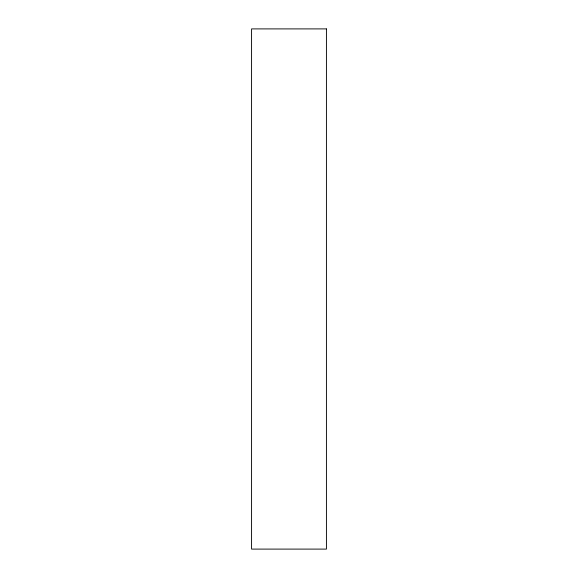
<?xml version="1.0" encoding="UTF-8"?>
<svg xmlns="http://www.w3.org/2000/svg" width="578" height="578" viewBox="0 0 578 578"><rect width="100%" height="100%" fill="white"/><g stroke="black" fill="none" stroke-linecap="round" stroke-linejoin="round"><path stroke-width="0.87" d="M326.425 28.9L251.575 28.9L251.575 549.1L326.425 549.1L326.425 28.9"/></g></svg>
